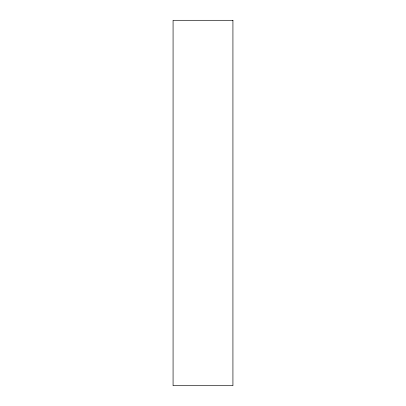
<?xml version="1.0" encoding="UTF-8"?>
<svg xmlns="http://www.w3.org/2000/svg" width="406" height="406" viewBox="0 0 406 406"><rect width="100%" height="100%" fill="white"/><g stroke="black" fill="none" stroke-linecap="round" stroke-linejoin="round"><path stroke-width="0.61" d="M232.927 20.3L173.073 20.3L173.073 385.7L232.927 385.7L232.927 20.3"/></g></svg>
